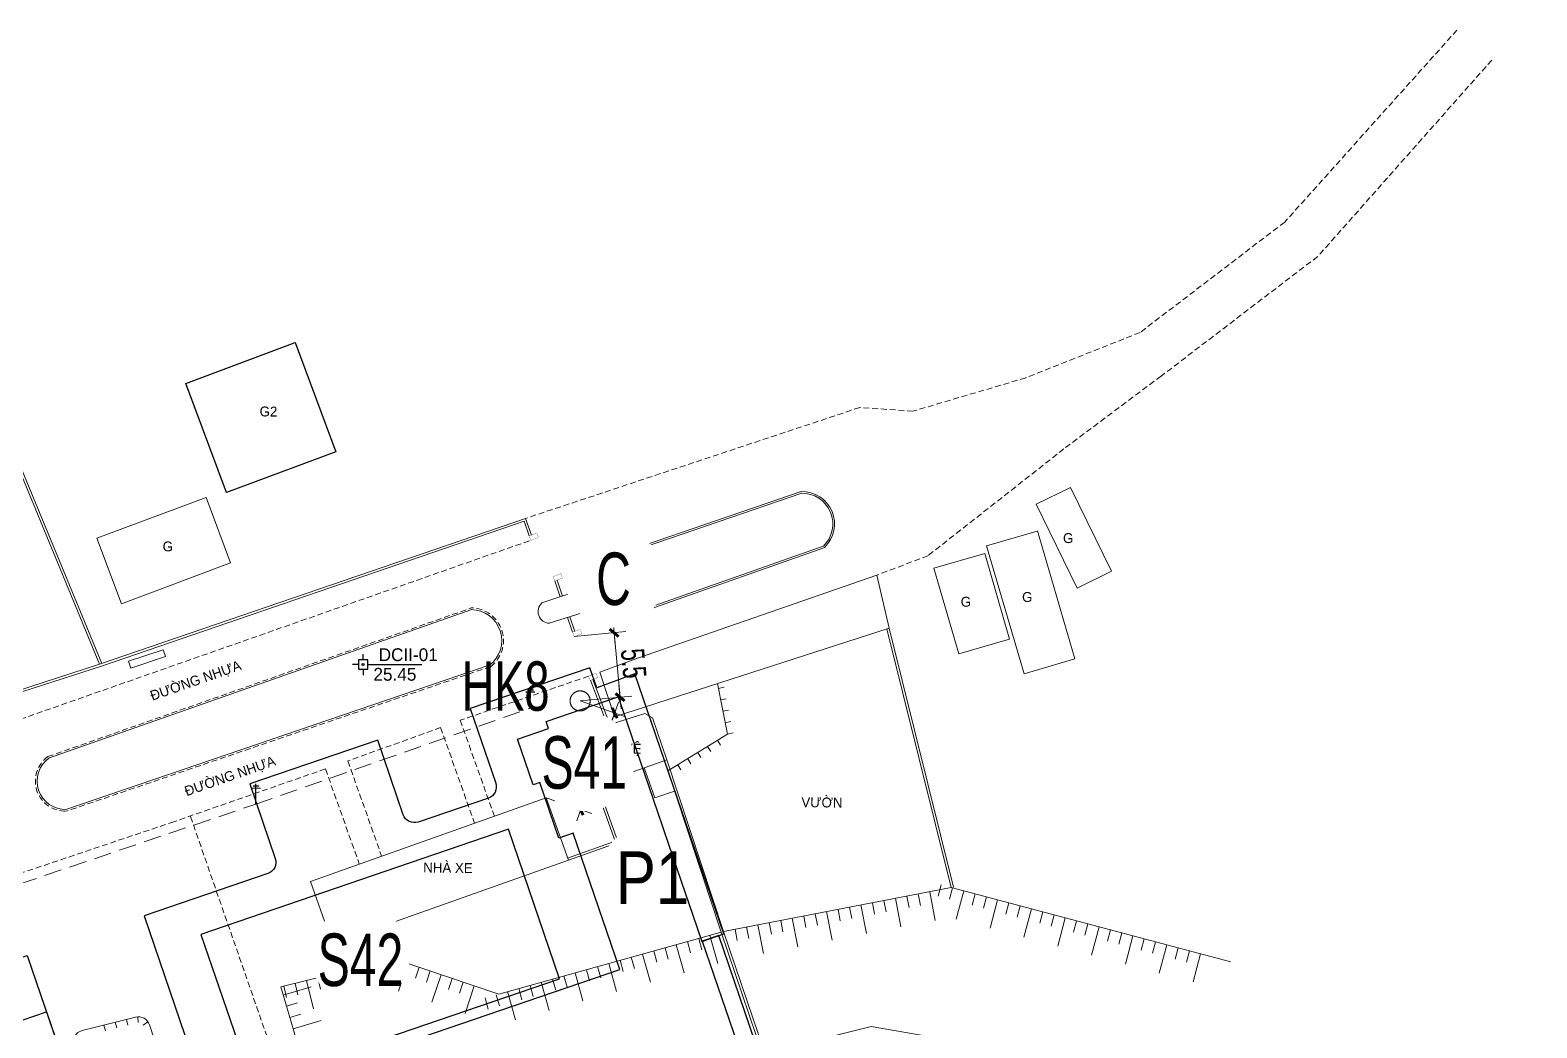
# Model space of a CAD drawing. Header units: inches. Extents: x 496359 to 501064, y 2374078 to 2377203.
# Drawn here: x 497519.3 to 497648.4, y 2376560.5 to 2376646.1 of the extents above; entities that cross this region are included whole.
import ezdxf
from ezdxf.enums import TextEntityAlignment as Align

# ---------------------------------------------------------------- set-up
doc = ezdxf.new("R2010")
doc.units = ezdxf.units.IN
doc.header["$MEASUREMENT"] = 0
doc.linetypes.add('DASHED', pattern=[0.75, 0.5, -0.25])
for name, color, linetype in [('cd', 7, 'Continuous'), ('chu', 6, 'Continuous'), ('MANH', 147, 'Continuous'), ('MOC - DC2', 1, 'Continuous'), ('NOI', 2, 'Continuous'), ('tl', 8, 'Continuous')]:
    doc.layers.add(name, color=color, linetype=linetype)
for name, color, linetype, lineweight in [('EG Text2', 7, 'Continuous', 18), ('ISO', 252, 'Continuous', 20), ('LC Dim', 8, 'Continuous', 18), ('LC Net dam 1', 30, 'Continuous', 30), ('LC Net manh', 239, 'Continuous', 5)]:
    doc.layers.add(name, color=color, linetype=linetype, lineweight=lineweight)
doc.styles.add('dien giai', font='', dxfattribs={"width": 0.8})
doc.styles.add('EG Hai', font='')
doc.styles.add('style1', font='')
doc.styles.get('dien giai').set_extended_font_data('.VnArial NarrowH')
doc.styles.get('EG Hai').set_extended_font_data('.VnArial NarrowH')
doc.styles.get('style1').set_extended_font_data('.VnAvantH')
doc.dimstyles.new('DIM300', dxfattribs={"dimscale": 0.5, "dimtxt": 2, "dimasz": 0.007, "dimexe": 1, "dimexo": 0, "dimgap": 0.4, "dimtad": 1, "dimtoh": 1, "dimdec": 1, "dimzin": 1, "dimdsep": 46, "dimtxsty": 'dien giai', "dimblk": 'rowdim', "dimcen": 2.5, "dimclrd": 256, "dimclre": 256, "dimclrt": 2, "dimazin": 0, "dimtfac": 1, "dimtdec": 1, "dimtix": 1, "dimtmove": 2, "dimatfit": 0, "dimldrblk": 'dot leader', "dimfxl": 2, "dimtolj": 1, "dimtzin": 0, "dimlwd": -1, "dimlwe": -1, "dimarcsym": 1})

# ---------------------------------------------------------------- blocks, each defined once
blk = doc.blocks.new('cdien')
at = {"layer": 'cd', "extrusion": (-0.000518657, 0.000768986, 1)}
for p, q in [((-0.8, 2.78, 0), (0.76, 2.78, 0)), ((-0.46, 3.14, 0), (0.49, 3.14, 0)), ((0, 0), (0, 3.5, 0))]:
    blk.add_line(p, q, dxfattribs=at)
blk = doc.blocks.new('1')
at = {"layer": 'tl', "color": 250, "lineweight": 0}
blk.add_line((0, -0.5), (0, 0), dxfattribs=at)
blk = doc.blocks.new('t2')
at = {"layer": 'tl', "color": 250, "lineweight": 0}
for p, q in [((-2, 0), (-2, -1)), ((-1, 0), (-1, -1)), ((0, 0), (0, -2.5))]:
    blk.add_line(p, q, dxfattribs=at)
blk = doc.blocks.new('MOC')
at = {"layer": 'MOC - DC2'}
for points in [[(-0.4, 0), (-0.9, 0)], [(0, 0.4), (0, 0.9)], [(0.4, 0), (5.03, 0)], [(0, -0.4), (0, -0.9)]]:
    blk.add_lwpolyline(points, dxfattribs=at)
blk.add_lwpolyline([(-0.4, -0.4), (0.4, -0.4), (0.4, 0.4), (-0.4, 0.4)], close=True, dxfattribs=at)
blk.add_circle((0, 0), 0.0868, dxfattribs=at)
blk = doc.blocks.new('Nền HT mới')
at = {"layer": 'MANH', "color": 3, "linetype": 'DASHED', "lineweight": 0, "elevation": -28.38}
for points in [[(914.05, 365.32), (899.29, 348.86), (886.89, 339.39), (877.1, 335.51), (867.42, 332.64), (862.86, 332.96), (834.22, 323.45)], [(917.04, 362.75), (902.12, 345.91), (888.71, 335.66), (880.36, 329.41), (868.71, 320.25), (864.32, 318.58)], [(751.26, 292.32), (834.66, 321.57)], [(793.26, 303.02), (829.56, 315.77)], [(831.21, 310.74), (794.85, 298.34)], [(839.61, 309.92), (828.61, 306.14)], [(828.61, 306.14), (831.54, 297.92)], [(826.93, 305.51), (818.98, 302.65)], [(826.93, 305.51), (829.84, 297.31)], [(818.98, 302.65), (821.87, 294.49)], [(817.06, 301.97), (804.07, 297.44), (740.06, 275.91)], [(817.06, 301.97), (819.96, 293.81)], [(849.35, 262.81), (821.16, 252.78), (805.48, 297.91)]]:
    blk.add_lwpolyline(points, dxfattribs=at)
at = {"layer": 'MANH', "lineweight": 0, "elevation": -28.38}
for points in [[(786.21, 338.73), (797.69, 310.95)], [(786.29, 339.05), (797.88, 311.01)], [(805.09, 335.02), (814.45, 338.53)], [(817.96, 329.17), (814.45, 338.53)], [(808.59, 325.67), (805.09, 335.02)], [(808.59, 325.66), (817.96, 329.17)], [(797.46, 321.74), (806.83, 325.25)], [(808.93, 319.63), (806.83, 325.25)], [(799.57, 316.13), (797.46, 321.74)], [(799.57, 316.13), (808.93, 319.63)]]:
    blk.add_lwpolyline(points, dxfattribs=at)
at = {"layer": 'MANH', "color": 2, "lineweight": 0, "elevation": -28.38}
for points in [[(843.49, 320.84), (857.85, 325.76)], [(843.54, 320.7), (857.9, 325.62)], [(877.99, 324.66), (880.93, 326.09)], [(884.45, 318.91), (880.93, 326.09)], [(881.51, 317.47), (877.99, 324.66)], [(873.72, 321.09), (878.08, 322.36)], [(878.09, 322.37), (881.31, 311.4)], [(845.22, 315.94), (859.81, 321.11)], [(845.27, 315.8), (859.86, 320.96)], [(869.22, 319.17), (873.57, 320.43)], [(873.57, 320.43), (875.7, 313.1)], [(873.72, 321.09), (876.95, 310.12)], [(869.22, 319.17), (871.35, 311.84)], [(881.51, 317.47), (884.45, 318.91)], [(835.62, 316.2), (839.48, 317.49)], [(793.31, 302.88), (829.61, 315.63)], [(836.25, 314.46), (839.98, 315.64)], [(865.17, 313.99), (865.37, 314.04)], [(865.17, 313.99), (870.7, 291.79)], [(865.37, 314.04), (870.9, 291.84)], [(871.35, 311.84), (875.7, 313.1)], [(803.15, 312.19), (800.17, 311.2), (800.37, 310.62), (803.35, 311.6), (803.15, 312.19)], [(876.95, 310.12), (881.31, 311.4)], [(831.17, 310.88), (794.8, 298.48)], [(797.88, 311.01), (797.88, 311.01)], [(846.42, 301.79), (851.51, 304.94), (850.66, 309.28)], [(845.08, 306.36), (844.45, 306.72), (838.75, 304.92)], [(846.31, 302.75), (845.08, 306.36)], [(837.81, 294.32), (841.88, 295.78), (838.65, 304.88)], [(846.31, 302.75), (840.18, 300.57)], [(845.3, 299.49), (844.38, 302.06)], [(837.88, 294.13), (842.14, 295.65), (840.37, 300.64)], [(845.3, 299.49), (846.99, 300.05)], [(835.98, 299.49), (815.77, 292.32)], [(837.88, 294.13), (835.98, 299.49)], [(837.88, 294.13), (817.67, 286.96)], [(817.67, 286.96), (815.77, 292.32)], [(851.18, 288.03), (870.7, 291.79), (894.67, 285.42)], [(824.68, 193.01), (823.01, 196.89), (881.74, 222.88), (857.79, 275.19), (822.4, 266.46), (820.77, 271.59), (816.52, 272.11), (813.22, 283.27), (822.94, 285.68), (831.91, 282.66), (850.99, 287.96)]]:
    blk.add_lwpolyline(points, dxfattribs=at)
at = {"layer": 'MANH', "color": 4, "lineweight": 0, "elevation": -28.38}
for points in [[(834.71, 322.01), (834.22, 323.45), (797.69, 310.95), (785.8, 307.1)], [(834.52, 321.94), (834.09, 323.2), (797.94, 310.82), (785.86, 306.91)], [(836.72, 318.09), (837.19, 316.72)], [(836.91, 318.15), (837.38, 316.78)], [(837.81, 314.95), (838.24, 313.7)], [(838, 315.01), (838.43, 313.76)], [(839.79, 309.57), (841.24, 305.7)], [(839.98, 309.64), (841.43, 305.77)], [(854.58, 277.34), (850.99, 287.97), (846.12, 302.69)], [(846.31, 302.75), (851.18, 288.03), (854.71, 277.58), (863.84, 279.87), (878.01, 277.41), (887.02, 275.08), (904.86, 269.73), (934.71, 249.33), (944.97, 235.84), (960.04, 219.76), (967.56, 211.39), (944.86, 202.41), (930.43, 197.73), (920.81, 192.17), (895.27, 181.97), (863.57, 176), (834.85, 162.67)]]:
    blk.add_lwpolyline(points, dxfattribs=at)
at = {"layer": 'MANH', "color": 1, "lineweight": 0, "const_width": 0.02, "elevation": -28.38}
blk.add_lwpolyline([(834.52, 321.94), (834.66, 321.57), (835.32, 321.81), (835.18, 322.19)], close=True, dxfattribs=at)
at = {"layer": 'MANH', "color": 4, "lineweight": 0, "const_width": 0.02, "elevation": -28.38}
for points in [[(836.58, 318.46), (836.72, 318.09), (837.37, 318.33), (837.23, 318.71)], [(838.24, 313.7), (838.38, 313.32), (839.04, 313.57), (838.9, 313.94)], [(839.61, 309.92), (839.75, 309.55), (840.4, 309.8), (840.26, 310.17)]]:
    blk.add_lwpolyline(points, close=True, dxfattribs=at)
at = {"layer": 'MANH', "color": 2, "lineweight": 0, "elevation": -28.38}
for points in [[(865.37, 314.04), (864.32, 318.58), (843.88, 311.5), (840.59, 310.27), (841.84, 306.42)], [(842.25, 317.66), (841.43, 317.98), (840.75, 317.43), (840.89, 316.57), (841.7, 316.25), (842.38, 316.8)]]:
    blk.add_lwpolyline(points, close=True, dxfattribs=at)
at = {"layer": 'MANH', "color": 1, "linetype": 'DASHED', "lineweight": 0, "ltscale": 3, "elevation": -28.38}
blk.add_lwpolyline([(562.77, 214.46), (590.05, 223.76), (618.36, 233.47), (646.51, 243), (675.3, 252.89), (741.83, 275.53), (811.08, 298.94), (834.62, 307.18)], dxfattribs=at)
at = {"layer": 'MANH', "color": 2, "lineweight": 0, "elevation": -28.38}
blk.add_lwpolyline([(821.46, 200.01), (795.5, 278.24, -0.435873), (796.2, 279.53), (800.78, 280.68, -0.394322), (801.97, 280.02), (827.35, 202.25, -0.393708), (826.78, 201.02), (822.79, 199.4, -0.433538)], format="xyb", close=True, dxfattribs=at)
at = {"layer": 'MANH', "color": 2, "lineweight": 0}
for centre, radius, start, end in [((857.91, 322.97, -2.44), 2.79, 314.0952, 91.3222), ((857.91, 322.97, -2.44), 2.64, 314.0952, 91.3222), ((845.84, 318.83, -2.29), 3.09, 139.4081, 259.4184), ((845.84, 318.83, -2.29), 2.94, 139.4081, 259.4184), ((839.32, 316.46, -2.02), 1.04, 308.8531, 81.3581), ((829.51, 312.97, -2.05), 2.66, 307.2893, 89.0582), ((836.27, 315.45, -2.02), 0.991, 130.9711, 269.038), ((794.77, 300.92, -2.23), 2.43, 125.5941, 271.8718)]:
    blk.add_arc(centre, radius, start, end, dxfattribs=at)
at = {"layer": 'MANH', "color": 3, "linetype": 'DASHED', "lineweight": 0}
for centre, radius, start, end in [((829.51, 312.97, -2.05), 2.81, 307.2893, 89.0582), ((794.77, 300.92, -2.23), 2.58, 125.5941, 271.8718)]:
    blk.add_arc(centre, radius, start, end, dxfattribs=at)
at = {"layer": 'cd', "lineweight": 0, "xscale": 0.5, "yscale": 0.5, "zscale": 0.5, "rotation": 359.2672157837458}
for p in [(834.62, 307.18, -1.98), (811.08, 298.94, -2.09)]:
    blk.add_blockref('cdien', p, dxfattribs=at)
at = {"layer": 'MOC - DC2', "lineweight": 0}
blk.add_blockref('MOC', (820.28, 310.92, -2.92), dxfattribs=at)
at = {"layer": 'NOI', "color": 2, "lineweight": 0}
for name, p, rotation in [('1', (850.74, 308.87, -2.53), 101.1605576522958), ('1', (850.93, 307.89, -2.53), 101.1605576522958), ('1', (851.13, 306.91, -2.53), 101.1605576522958), ('1', (851.32, 305.93, -2.53), 101.1605576522958), ('1', (851.51, 304.95, -2.53), 101.1605576522958), ('1', (849.82, 303.89, -2.53), 31.70010236237355), ('1', (850.67, 304.42, -2.53), 31.70010236237355), ('1', (847.27, 302.31, -2.53), 31.70010236237355), ('1', (848.12, 302.84, -2.53), 31.70010236237355), ('1', (848.97, 303.36, -2.53), 31.70010236237355), ('t2', (871.78, 291.5, -28.38), 345.1143934870369), ('t2', (865.91, 290.87, -28.38), 10.90363682355771), ('t2', (868.86, 291.43, -28.38), 10.90363682355771), ('t2', (874.68, 290.73, -28.38), 345.1143934870369), ('t2', (860.02, 289.73, -28.38), 10.90363682355771), ('t2', (862.96, 290.3, -28.38), 10.90363682355771), ('t2', (877.58, 289.96, -28.38), 345.1143934870369), ('t2', (880.48, 289.19, -28.38), 345.1143934870369), ('t2', (854.13, 288.6, -28.38), 10.90363682355771), ('t2', (857.07, 289.16, -28.38), 10.90363682355771), ('t2', (883.38, 288.42, -28.38), 345.1143934870369), ('t2', (886.28, 287.65, -28.38), 345.1143934870369), ('t2', (847.13, 286.89, -2.99), 15.54199918772903), ('t2', (850.02, 287.69, -2.99), 15.54199918772903), ('t2', (889.18, 286.88, -28.38), 345.1143934870369), ('t2', (824.13, 285.28, -2.99), 341.3645410046523), ('t2', (844.24, 286.09, -2.99), 15.54199918772903), ('t2', (892.08, 286.11, -28.38), 345.1143934870369), ('t2', (818.34, 284.54, -2.99), 13.95691581119293), ('t2', (821.25, 285.26, -2.99), 13.95691581119293), ('t2', (826.98, 284.32, -2.99), 341.3645410046523), ('t2', (838.46, 284.48, -2.99), 15.54199918772903), ('t2', (841.35, 285.28, -2.99), 15.54199918772903), ('t2', (813.43, 282.57, -2.99), 106.4640769393147), ('t2', (815.43, 283.81, -2.99), 13.95691581119293), ('t2', (829.82, 283.36, -2.99), 341.3645410046523), ('t2', (832.67, 282.87, -2.99), 15.54199918772903), ('t2', (835.56, 283.67, -2.99), 15.54199918772903), ('1', (800.01, 280.49, -2.69), 14.1542116848365), ('1', (800.98, 280.71, -2.69), 2.517796867418089), ('1', (801.84, 280.29, -2.69), 305.2220173600016), ('t2', (814.28, 279.69, -2.99), 106.4640769393147), ('1', (798.07, 280, -2.69), 14.1542116848365), ('1', (799.04, 280.24, -2.69), 14.1542116848365)]:
    blk.add_blockref(name, p, dxfattribs=dict(at, rotation=rotation))
at = {"layer": 'chu', "color": 6, "lineweight": 0, "style": 'style1'}
for s, rotation, p in [('G2', 359.2672, (811.41, 332.2, -28.38)), ('g', 359.2672, (880.28, 321.34, -2.29)), ('G', 359.2672, (803.1, 320.63, -28.38)), ('g', 359.2672, (871.51, 315.88, -28.38)), ('g', 359.2672, (876.77, 316.29, -28.38)), ('§¦êNG NHùA ', 19.213, (802.22, 307.81, -28.38)), ('b.vÖ', 359.2672, (841.55, 303.3, -28.38)), ('§¦êNG NHùA ', 19.213, (805.16, 299.62, -28.38)), ('V¦êN', 359.2672, (857.85, 298.69, -28.38)), ('nhµ xe', 359.2672, (825.44, 293.09, -28.38))]:
    blk.add_text(s, height=0.85, rotation=rotation, dxfattribs=at).set_placement(p)
at = {"layer": 'MOC - DC2', "lineweight": 0, "style": 'style1'}
for s, p in [('DCII-01', (821.62, 311.21, -2.92)), ('25.45', (821.17, 309.53, -2.92))]:
    blk.add_text(s, height=1.1, dxfattribs=at).set_placement(p)
blk = doc.blocks.new('rowdim')
blk.add_line((-200, 0), (200, 0))
at = {"const_width": 50}
blk.add_lwpolyline([(-71, -71), (71, 71)], dxfattribs=at)
blk = doc.blocks.new('*D367')
at = {"layer": 'Defpoints', "color": 0, "transparency": 16777216}
for p in [(497566.41, 2376588.57), (497569.37, 2376587.53), (497563.49, 2376580.27)]:
    blk.add_point(p, dxfattribs=at)
at = {"layer": 'LC Dim', "transparency": 16777216}
for p, q in [((497566.41, 2376588.57), (497570.31, 2376587.2)), ((497566.45, 2376579.23), (497569.37, 2376587.53)), ((497563.49, 2376580.27), (497567.4, 2376578.9))]:
    blk.add_line(p, q, dxfattribs=at)
at = {"layer": 'LC Dim', "transparency": 16777216, "xscale": 0.005, "yscale": 0.005, "zscale": 0.005}
for p, rotation in [((497569.37, 2376587.53), 70.65983067852986), ((497566.45, 2376579.23), 250.6598306785298)]:
    blk.add_blockref('rowdim', p, dxfattribs=dict(at, rotation=rotation))
at = {"layer": 'LC Dim', "color": 2, "transparency": 16777216, "insert": (497566.57, 2376583.85), "char_height": 2, "attachment_point": 5, "rotation": 70.6598, "style": 'dien giai'}
blk.add_mtext('\\A1;8.8', dxfattribs=at)
blk = doc.blocks.new('dot leader')
at = {"const_width": 50}
blk.add_lwpolyline([(-25, 0, 1), (25, 0, 1)], format="xyb", close=True, dxfattribs=at)
blk = doc.blocks.new('*D368')
at = {"layer": 'Defpoints', "color": 0, "transparency": 16777216}
for p in [(497565.9, 2376594.1), (497569.32, 2376594.41), (497566.41, 2376588.57)]:
    blk.add_point(p, dxfattribs=at)
at = {"layer": 'LC Dim', "transparency": 16777216}
for p, q in [((497565.9, 2376594.1), (497570.32, 2376594.51)), ((497569.83, 2376588.89), (497569.32, 2376594.41)), ((497566.41, 2376588.57), (497570.83, 2376588.98))]:
    blk.add_line(p, q, dxfattribs=at)
at = {"layer": 'LC Dim', "transparency": 16777216, "xscale": 0.005, "yscale": 0.005, "zscale": 0.005}
for p, rotation in [((497569.32, 2376594.41), 95.28252795844485), ((497569.83, 2376588.89), 275.2825279584449)]:
    blk.add_blockref('rowdim', p, dxfattribs=dict(at, rotation=rotation))
at = {"layer": 'LC Dim', "color": 2, "transparency": 16777216, "insert": (497570.99, 2376591.78), "char_height": 2, "attachment_point": 5, "rotation": 275.2825, "style": 'dien giai'}
blk.add_mtext('\\A1;5.5', dxfattribs=at)

msp = doc.modelspace()

# ---------------------------------------------------------------- linework, layer by layer
at = {"layer": 'LC Net dam 1'}
msp.add_lwpolyline([(497541.97, 2376619.3), (497545.48, 2376609.94), (497536.1, 2376606.44), (497532.6, 2376615.79)], close=True, dxfattribs=at)
at = {"layer": 'LC Net dam 1', "const_width": 0.1}
msp.add_lwpolyline([(497565.55, 2376588.57, 1), (497567.27, 2376588.57, 1)], format="xyb", close=True, dxfattribs=at)
at = {"layer": 'LC Net dam 1'}
msp.add_lwpolyline([(497581.85, 2376558.06), (497578.3, 2376568.44), (497576.88, 2376567.96), (497580.87, 2376556.29)], dxfattribs=at)

# ---------------------------------------------------------------- block references
at = {"layer": 'LC Net manh'}
msp.add_blockref('Nền HT mới', (496727.52, 2376280.77, 2.92), dxfattribs=at)

# ---------------------------------------------------------------- texts
at = {"layer": 'EG Text2', "style": 'EG Hai', "width": 0.8}
msp.add_text('hk8', height=4.224, rotation=0, dxfattribs=at).set_placement((497560.02, 2376589.84, 25.46), align=Align.MIDDLE_CENTER)

# ---------------------------------------------------------------- dimensions: what is measured, and where the dimension line sits
at = {"layer": 'LC Dim'}
for p1, p2, distance, picture, middle in [((497566.4087, 2376588.5735, -25.452), (497565.898, 2376594.0965, -25.452), -3.4375, '*D368', (497570.9873, 2376591.7819, -25.452)), ((497563.49, 2376580.27, -25.45), (497566.41, 2376588.57, -25.45), -3.14, '*D367', (497566.57, 2376583.85, -25.45))]:
    dim = msp.add_aligned_dim(p1=p1, p2=p2, distance=distance, dimstyle='DIM300', override={"dimscale": 1, "dimasz": 0.005, "dimpost": ''}, dxfattribs=at)
    dim.commit()
    dim.dimension.update_dxf_attribs({"geometry": picture, "text_midpoint": middle})

# ---------------------------------------------------------------- next in the draw order: wipeouts: each hides what was drawn before it
at = {"ltscale": 500}
for points, z in [([(497566.36, 2376596.1), (497565.89, 2376596.65), (497565.64, 2376597.05), (497565.41, 2376597.55), (497565.24, 2376598.07), (497565.15, 2376598.57), (497565.11, 2376599.01), (497565.13, 2376599.53), (497565.19, 2376599.94), (497565.35, 2376600.51), (497565.48, 2376600.83), (497565.7, 2376601.26), (497565.97, 2376601.66), (497566.35, 2376602.1), (497566.75, 2376602.45), (497567.22, 2376602.77), (497567.68, 2376603), (497568.11, 2376603.16), (497568.51, 2376603.26), (497569.01, 2376603.33), (497569.45, 2376603.34), (497569.86, 2376603.31), (497570.4, 2376603.21), (497570.81, 2376603.08), (497571.19, 2376602.92), (497571.78, 2376602.58), (497572.04, 2376602.38), (497572.34, 2376602.11), (497572.59, 2376601.83), (497572.86, 2376601.48), (497573.1, 2376601.07), (497573.26, 2376600.73), (497573.39, 2376600.38), (497573.51, 2376599.93), (497573.57, 2376599.53), (497573.59, 2376598.95), (497573.53, 2376598.39), (497573.43, 2376597.96), (497573.32, 2376597.61), (497573.12, 2376597.16), (497572.9, 2376596.79), (497572.69, 2376596.5), (497572.35, 2376596.12), (497572.09, 2376595.87), (497571.68, 2376595.57), (497571.4, 2376595.4), (497571.15, 2376595.27), (497570.85, 2376595.14), (497570.5, 2376595.03), (497570.17, 2376594.95), (497569.82, 2376594.89), (497569.47, 2376594.87), (497569.18, 2376594.87), (497568.75, 2376594.91), (497568.38, 2376594.98), (497567.98, 2376595.1), (497567.58, 2376595.25), (497567.11, 2376595.51), (497566.89, 2376595.66), (497566.58, 2376595.9)], -24), ([(497563.85, 2376580.35), (497563.39, 2376580.9), (497563.14, 2376581.3), (497562.9, 2376581.79), (497562.73, 2376582.32), (497562.64, 2376582.81), (497562.61, 2376583.25), (497562.63, 2376583.78), (497562.69, 2376584.19), (497562.85, 2376584.76), (497562.97, 2376585.07), (497563.19, 2376585.51), (497563.46, 2376585.9), (497563.84, 2376586.34), (497564.24, 2376586.7), (497564.72, 2376587.02), (497565.17, 2376587.25), (497565.61, 2376587.41), (497566, 2376587.51), (497566.51, 2376587.58), (497566.94, 2376587.59), (497567.35, 2376587.56), (497567.89, 2376587.46), (497568.3, 2376587.33), (497568.69, 2376587.17), (497569.27, 2376586.82), (497569.54, 2376586.63), (497569.83, 2376586.36), (497570.09, 2376586.08), (497570.35, 2376585.73), (497570.6, 2376585.32), (497570.76, 2376584.98), (497570.88, 2376584.63), (497571, 2376584.18), (497571.06, 2376583.77), (497571.08, 2376583.19), (497571.02, 2376582.64), (497570.92, 2376582.21), (497570.81, 2376581.86), (497570.61, 2376581.41), (497570.39, 2376581.03), (497570.18, 2376580.75), (497569.85, 2376580.36), (497569.58, 2376580.12), (497569.18, 2376579.81), (497568.9, 2376579.65), (497568.65, 2376579.52), (497568.34, 2376579.39), (497567.99, 2376579.27), (497567.66, 2376579.19), (497567.31, 2376579.14), (497566.96, 2376579.12), (497566.67, 2376579.12), (497566.24, 2376579.16), (497565.88, 2376579.23), (497565.47, 2376579.34), (497565.08, 2376579.5), (497564.6, 2376579.76), (497564.38, 2376579.9), (497564.07, 2376580.14)], -557.83), ([(497569.35, 2376570.67), (497568.89, 2376571.22), (497568.63, 2376571.62), (497568.4, 2376572.12), (497568.23, 2376572.64), (497568.14, 2376573.14), (497568.1, 2376573.58), (497568.12, 2376574.1), (497568.19, 2376574.51), (497568.34, 2376575.08), (497568.47, 2376575.4), (497568.69, 2376575.83), (497568.96, 2376576.23), (497569.34, 2376576.67), (497569.74, 2376577.02), (497570.21, 2376577.34), (497570.67, 2376577.57), (497571.1, 2376577.73), (497571.5, 2376577.83), (497572.01, 2376577.9), (497572.44, 2376577.91), (497572.85, 2376577.88), (497573.39, 2376577.78), (497573.8, 2376577.65), (497574.19, 2376577.49), (497574.77, 2376577.15), (497575.03, 2376576.95), (497575.33, 2376576.68), (497575.59, 2376576.4), (497575.85, 2376576.05), (497576.1, 2376575.64), (497576.26, 2376575.3), (497576.38, 2376574.95), (497576.5, 2376574.5), (497576.56, 2376574.1), (497576.58, 2376573.52), (497576.52, 2376572.96), (497576.42, 2376572.53), (497576.31, 2376572.18), (497576.11, 2376571.73), (497575.89, 2376571.36), (497575.68, 2376571.07), (497575.34, 2376570.69), (497575.08, 2376570.44), (497574.67, 2376570.14), (497574.39, 2376569.97), (497574.14, 2376569.84), (497573.84, 2376569.71), (497573.49, 2376569.6), (497573.16, 2376569.52), (497572.81, 2376569.46), (497572.46, 2376569.44), (497572.17, 2376569.44), (497571.74, 2376569.48), (497571.37, 2376569.55), (497570.97, 2376569.67), (497570.58, 2376569.82), (497570.1, 2376570.08), (497569.88, 2376570.23), (497569.57, 2376570.47)], -689.48), ([(497544.57, 2376563.71), (497544.1, 2376564.26), (497543.85, 2376564.67), (497543.61, 2376565.16), (497543.45, 2376565.69), (497543.35, 2376566.18), (497543.32, 2376566.62), (497543.34, 2376567.15), (497543.4, 2376567.55), (497543.56, 2376568.13), (497543.68, 2376568.44), (497543.91, 2376568.87), (497544.17, 2376569.27), (497544.55, 2376569.71), (497544.96, 2376570.07), (497545.43, 2376570.38), (497545.88, 2376570.61), (497546.32, 2376570.77), (497546.71, 2376570.87), (497547.22, 2376570.94), (497547.65, 2376570.96), (497548.07, 2376570.93), (497548.61, 2376570.82), (497549.02, 2376570.7), (497549.4, 2376570.53), (497549.99, 2376570.19), (497550.25, 2376569.99), (497550.55, 2376569.72), (497550.8, 2376569.45), (497551.06, 2376569.1), (497551.31, 2376568.68), (497551.47, 2376568.34), (497551.6, 2376567.99), (497551.71, 2376567.54), (497551.77, 2376567.14), (497551.79, 2376566.56), (497551.73, 2376566.01), (497551.64, 2376565.57), (497551.52, 2376565.22), (497551.32, 2376564.78), (497551.1, 2376564.4), (497550.9, 2376564.11), (497550.56, 2376563.73), (497550.3, 2376563.49), (497549.89, 2376563.18), (497549.61, 2376563.01), (497549.36, 2376562.88), (497549.06, 2376562.75), (497548.71, 2376562.64), (497548.37, 2376562.56), (497548.03, 2376562.51), (497547.67, 2376562.48), (497547.39, 2376562.48), (497546.95, 2376562.52), (497546.59, 2376562.59), (497546.18, 2376562.71), (497545.79, 2376562.87), (497545.31, 2376563.12), (497545.09, 2376563.27), (497544.79, 2376563.51)], -317.83)]:
    msp.add_wipeout(points, dxfattribs=at).translate(0, 0, z).dxf.layer = 'ISO'

# ---------------------------------------------------------------- next in the draw order: linework, layer by layer
at = {"layer": 'LC Net dam 1'}
for points in [[(497576.84, 2376567.94), (497578.73, 2376568.59), (497571.11, 2376590.9), (497567.83, 2376589.7), (497567.24, 2376591.41), (497556.98, 2376587.91), (497559.17, 2376581.51, -0.414214), (497558.55, 2376580.24), (497552.52, 2376578.18, -0.414214), (497551.25, 2376578.8), (497549.07, 2376585.2), (497538.09, 2376581.45), (497540.28, 2376575.05, -0.414213), (497539.65, 2376573.78), (497529.03, 2376570.15), (497534.7, 2376553.54), (497569.82, 2376565.53), (497565.82, 2376577.24), (497564.58, 2376576.81), (497562.95, 2376581.58), (497562.38, 2376581.38), (497561.05, 2376585.28), (497563.7, 2376586.19), (497563.49, 2376586.81), (497569.68, 2376588.93), (497576.84, 2376567.94)], [(497446.18, 2376538.33), (497477.4, 2376548.99), (497478.33, 2376546.26), (497502.2, 2376554.41), (497500.19, 2376560.3), (497519.02, 2376566.73), (497549.57, 2376477.32), (497530.13, 2376470.67), (497525.29, 2376484.83), (497504.09, 2376477.58), (497503.54, 2376479.21), (497504.67, 2376479.6), (497503.95, 2376481.73), (497472.37, 2376470.94, -0.414214), (497468.56, 2376472.81), (497446.18, 2376538.33)]]:
    msp.add_lwpolyline(points, format="xyb", dxfattribs=at)
for points in [[(497538.29, 2376555.72), (497564.65, 2376564.73), (497560.27, 2376577.56), (497533.9, 2376568.55)], [(497536.27, 2376473.7), (497507.65, 2376557.46), (497520.67, 2376561.91), (497549.32, 2376478.05)]]:
    msp.add_lwpolyline(points, close=True, dxfattribs=at)

# ---------------------------------------------------------------- next in the draw order: texts
at = {"layer": 'EG Text2', "style": 'EG Hai', "width": 0.8}
for s, p in [('c', (497569.27, 2376599.04, -24)), ('s41', (497566.77, 2376583.29, -557.83)), ('s42', (497547.58, 2376566.37, -317.83))]:
    msp.add_text(s, height=4.5, rotation=0, dxfattribs=at).set_placement(p, align=Align.MIDDLE_CENTER)
at = {"layer": 'EG Text2', "style": 'EG Hai'}
msp.add_text('p1', height=4.5, rotation=0, dxfattribs=at).set_placement((497572.62, 2376573.41, -689.48), align=Align.MIDDLE_CENTER)

doc.saveas('drawing.dxf')
